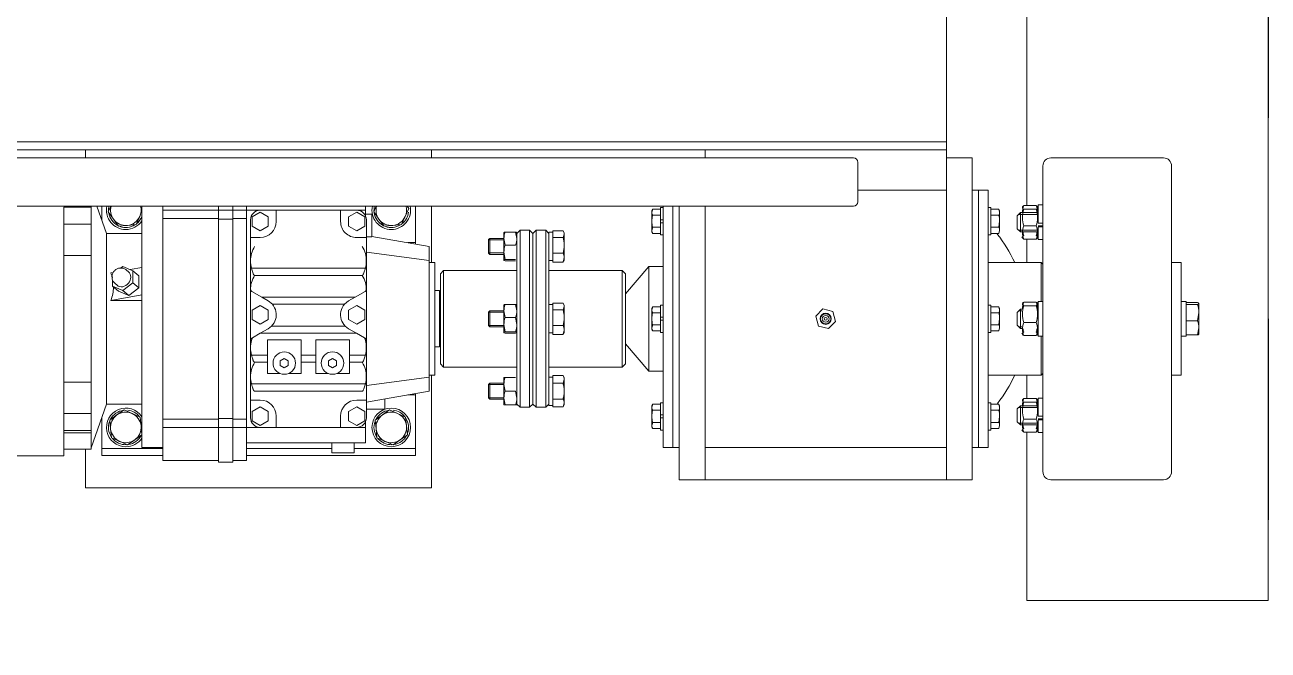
# Model space of a CAD drawing. Header units: millimetres. Extents: x -5 to 1510635, y -6 to 71285.
# Drawn here: x 1297497 to 1299042, y 33910 to 34687 of the extents above; entities that cross this region are included whole.
import ezdxf

# ---------------------------------------------------------------- set-up
doc = ezdxf.new("R2010")
doc.units = ezdxf.units.MM
doc.header["$LTSCALE"] = 1000
doc.linetypes.add('CENTER', pattern=[2, 1.25, -0.25, 0.25, -0.25])
doc.linetypes.add('PHANTOM', pattern=[2.5, 1.25, -0.25, 0.25, -0.25, 0.25, -0.25])
for name, color, linetype in [('2', 42, 'Continuous'), ('MP-1', 1, 'CENTER'), ('MP-8', 8, 'Continuous')]:
    doc.layers.add(name, color=color, linetype=linetype)

# ---------------------------------------------------------------- blocks, each defined once
blk = doc.blocks.new('17886555')
at = {"layer": 'MP-8', "linetype": 'Continuous', "lineweight": 15}
for p, q in [((1072.88, 5500), (1937.88, 5500)), ((1937.88, 5500), (1937.88, 5494)), ((1937.88, 5494), (1937.88, 5356)), ((1752.84, 5456.15), (1752.84, 5449)), ((1753.38, 5457), (1753.32, 5456.97)), ((1753.43, 5457), (1759.05, 5457)), ((1754.03, 5456.15), (1754.03, 5449)), ((1768.49, 5457), (1759.05, 5457)), ((1764.07, 5456.15), (1759.05, 5457)), ((1764.07, 5456.15), (1764.07, 5449)), ((1772.38, 5457), (1768.49, 5457)), ((1772.92, 5456.15), (1768.49, 5457)), ((1772.43, 5456.97), (1772.38, 5457)), ((1772.92, 5456.15), (1772.92, 5449)), ((1773.63, 5449), (1752.13, 5449)), ((1752.13, 5449), (1752.13, 5446)), ((1754.03, 5449), (1752.84, 5449)), ((1764.07, 5449), (1754.03, 5449)), ((1772.92, 5449), (1764.07, 5449)), ((1773.63, 5446), (1773.63, 5449)), ((1727.88, 5446), (1797.88, 5446)), ((1727.88, 5446), (1727.88, 5440)), ((1797.88, 5440), (1797.88, 5446)), ((1662.88, 5435), (1662.88, 5365)), ((1857.88, 5440), (1667.88, 5440)), ((1862.88, 5365), (1862.88, 5435)), ((1667.88, 5360), (1857.88, 5360)), ((1692.13, 5360), (1692.13, 5357)), ((1692.13, 5357), (1703.47, 5357)), ((1692.44, 5348.14), (1692.44, 5355.86)), ((1693.88, 5357), (1693.16, 5356.59)), ((1694.74, 5348.14), (1694.74, 5355.86)), ((1696.88, 5357), (1696.88, 5346)), ((1703.47, 5357), (1703.47, 5360)), ((1705, 5357), (1705, 5360)), ((1705.19, 5348.14), (1705.19, 5355.86)), ((1705.76, 5357), (1705.76, 5360)), ((1705.76, 5357), (1713.63, 5357)), ((1708.88, 5346), (1708.88, 5357)), ((1713.32, 5348.14), (1713.32, 5355.86)), ((1713.63, 5357), (1713.63, 5360)), ((1728.88, 5360), (1727.88, 5359)), ((1727.88, 5359), (1752.13, 5359)), ((1727.88, 5359), (1727.88, 5326)), ((1752.13, 5360), (1752.13, 5357)), ((1773.63, 5357), (1752.13, 5357)), ((1752.44, 5348.14), (1752.44, 5355.86)), ((1753.88, 5357), (1753.16, 5356.59)), ((1754.74, 5348.14), (1754.74, 5355.86)), ((1765.19, 5348.14), (1765.19, 5355.86)), ((1773.32, 5348.14), (1773.32, 5355.86)), ((1773.63, 5357), (1773.63, 5360)), ((1773.63, 5359), (1797.88, 5359)), ((1797.88, 5359), (1796.88, 5360)), ((1797.88, 5326), (1797.88, 5359)), ((1812.13, 5360), (1812.13, 5357)), ((1812.13, 5357), (1823.47, 5357)), ((1812.44, 5348.14), (1812.44, 5355.86)), ((1813.88, 5357), (1813.16, 5356.59)), ((1814.74, 5348.14), (1814.74, 5355.86)), ((1816.88, 5357), (1816.88, 5346)), ((1823.47, 5357), (1823.47, 5360)), ((1825, 5357), (1825, 5360)), ((1825.19, 5348.14), (1825.19, 5355.86)), ((1825.76, 5357), (1825.76, 5360)), ((1825.76, 5357), (1833.63, 5357)), ((1828.88, 5346), (1828.88, 5357)), ((1833.32, 5348.14), (1833.32, 5355.86)), ((1833.63, 5357), (1833.63, 5360)), ((1937.88, 5356), (1937.88, 5350)), ((1692.44, 5350), (-407.12, 5350)), ((1727.88, 5350), (1713.32, 5350)), ((1812.44, 5350), (1797.88, 5350)), ((1937.88, 5350), (1833.32, 5350)), ((1708.88, 5346), (1696.88, 5346)), ((1696.88, 5346), (1698.88, 5344)), ((1698.88, 5344), (1706.88, 5344)), ((1706.88, 5344), (1708.88, 5346)), ((1711.88, 5347), (1712.6, 5347.41)), ((1756.88, 5347), (1756.88, 5346)), ((1768.88, 5346), (1756.88, 5346)), ((1756.88, 5346), (1758.88, 5344)), ((1758.88, 5344), (1766.88, 5344)), ((1766.88, 5344), (1768.88, 5346)), ((1768.88, 5346), (1768.88, 5347)), ((1771.88, 5347), (1772.6, 5347.41)), ((1828.88, 5346), (1816.88, 5346)), ((1816.88, 5346), (1818.88, 5344)), ((1818.88, 5344), (1826.88, 5344)), ((1826.88, 5344), (1828.88, 5346)), ((1831.88, 5347), (1832.6, 5347.41)), ((1694.75, 5332.52), (1696.63, 5333.1)), ((1695.76, 5333.1), (1694.75, 5332.52)), ((1694.75, 5332.52), (1694.75, 5327.6)), ((1696.63, 5333.1), (1702.26, 5333.1)), ((1698.5, 5332.52), (1698.5, 5327.6)), ((1702.26, 5333.1), (1707.89, 5333.1)), ((1706.01, 5332.52), (1702.26, 5333.1)), ((1706.01, 5332.52), (1706.01, 5327.6)), ((1709.76, 5332.52), (1707.89, 5333.1)), ((1709.76, 5332.52), (1709.76, 5327.6)), ((1755.37, 5332.52), (1757.25, 5333.1)), ((1756.38, 5333.1), (1755.37, 5332.52)), ((1755.37, 5332.52), (1755.37, 5327.6)), ((1757.25, 5333.1), (1762.88, 5333.1)), ((1759.12, 5332.52), (1759.12, 5327.6)), ((1762.88, 5333.1), (1768.51, 5333.1)), ((1766.63, 5332.52), (1762.88, 5333.1)), ((1766.63, 5332.52), (1766.63, 5327.6)), ((1770.38, 5332.52), (1768.51, 5333.1)), ((1770.38, 5332.52), (1770.38, 5327.6)), ((1815.99, 5332.52), (1817.87, 5333.1)), ((1817, 5333.1), (1815.99, 5332.52)), ((1815.99, 5332.52), (1815.99, 5327.6)), ((1817.87, 5333.1), (1823.5, 5333.1)), ((1819.75, 5332.52), (1819.75, 5327.6)), ((1823.5, 5333.1), (1829.13, 5333.1)), ((1827.25, 5332.52), (1823.5, 5333.1)), ((1827.25, 5332.52), (1827.25, 5327.6)), ((1831, 5332.52), (1829.13, 5333.1)), ((1831, 5332.52), (1831, 5327.6)), ((1842.88, 5326), (1682.88, 5326)), ((1682.88, 5326), (1682.88, 5320)), ((1710.76, 5327.6), (1693.76, 5327.6)), ((1693.76, 5327.6), (1693.76, 5326)), ((1710.76, 5326), (1710.76, 5327.6)), ((1771.38, 5327.6), (1754.38, 5327.6)), ((1754.38, 5327.6), (1754.38, 5326)), ((1771.38, 5326), (1771.38, 5327.6)), ((1832, 5327.6), (1815, 5327.6)), ((1815, 5327.6), (1815, 5326)), ((1832, 5326), (1832, 5327.6)), ((1842.88, 5320), (1842.88, 5326)), ((1682.88, 5320), (1842.88, 5320)), ((1682.88, 5320), (1682.88, 5316)), ((1842.88, 5320), (1682.88, 5320)), ((1842.88, 5316), (1842.88, 5320)), ((1662.88, 5316), (1862.88, 5316)), ((1662.88, 5316), (1662.88, 5300)), ((1862.88, 5316), (1862.88, 5300)), ((1172.88, 5300), (1652.88, 5300)), ((1653.88, 5300), (1652.88, 5300)), ((1652.88, 5300), (1652.88, 2750)), ((1653.88, 5300), (1657.88, 5300)), ((1657.88, 5300), (1662.88, 5300)), ((1657.88, 5300), (1657.88, 2750)), ((1662.88, 5300), (1862.88, 5300)), ((1682.88, 5300), (1682.88, 5245)), ((1842.88, 5150), (1842.88, 5300)), ((1862.88, 5300), (1862.88, 5150)), ((1662.88, 5242.25), (1662.88, 2757.75)), ((1662.88, 5242.25), (1662.88, 5217.75)), ((1665.63, 5245), (1690.13, 5245)), ((1690.13, 5245), (1665.63, 5245)), ((1692.88, 5242.25), (1692.88, 2757.75)), ((1692.88, 5242.25), (1692.88, 5217.75)), ((1758.35, 5229.45), (1756.76, 5223.31)), ((1764.47, 5231.15), (1758.35, 5229.45)), ((1769, 5226.69), (1764.47, 5231.15)), ((1767.4, 5220.55), (1769, 5226.69)), ((1756.76, 5223.31), (1761.28, 5218.85)), ((1761.28, 5218.85), (1767.4, 5220.55)), ((1657.88, 5150), (1662.88, 5150)), ((1692.88, 5150), (1862.88, 5150)), ((1862.88, 5150), (1862.88, 5134)), ((1692.88, 5134), (1862.88, 5134)), ((1842.88, 5130), (1842.88, 5134)), ((1692.88, 5130), (1842.88, 5130)), ((1692.88, 5130), (1842.88, 5130)), ((1692.88, 5124), (1842.88, 5124)), ((1693.76, 5124), (1693.76, 5122.4)), ((1701.31, 5122.4), (1701.31, 5124)), ((1703.2, 5124), (1703.2, 5122.4)), ((1710.76, 5122.4), (1710.76, 5124)), ((1730.38, 5124), (1730.38, 5115)), ((1754.38, 5124), (1754.38, 5122.4)), ((1761.93, 5122.4), (1761.93, 5124)), ((1763.82, 5124), (1763.82, 5122.4)), ((1771.38, 5122.4), (1771.38, 5124)), ((1795.38, 5115), (1795.38, 5124)), ((1815, 5124), (1815, 5122.4)), ((1822.55, 5122.4), (1822.55, 5124)), ((1824.44, 5124), (1824.44, 5122.4)), ((1832, 5122.4), (1832, 5124)), ((1842.88, 5124), (1842.88, 5130)), ((1701.31, 5122.4), (1693.76, 5122.4)), ((1694.75, 5117.48), (1694.75, 5122.4)), ((1694.75, 5117.48), (1696.63, 5116.9)), ((1694.75, 5117.48), (1695.76, 5116.9)), ((1696.63, 5116.9), (1695.76, 5116.9)), ((1702.26, 5116.9), (1696.63, 5116.9)), ((1698.5, 5117.48), (1698.5, 5122.4)), ((1701.31, 5122.4), (1703.2, 5122.4)), ((1707.89, 5116.9), (1702.26, 5116.9)), ((1710.76, 5122.4), (1703.2, 5122.4)), ((1706.01, 5117.48), (1706.01, 5122.4)), ((1706.01, 5117.48), (1707.89, 5116.9)), ((1708.76, 5116.9), (1707.89, 5116.9)), ((1708.76, 5116.9), (1709.76, 5117.48)), ((1709.76, 5117.48), (1709.76, 5122.4)), ((1761.93, 5122.4), (1754.38, 5122.4)), ((1755.37, 5117.48), (1755.37, 5122.4)), ((1755.37, 5117.48), (1757.25, 5116.9)), ((1755.37, 5117.48), (1756.38, 5116.9)), ((1757.25, 5116.9), (1756.38, 5116.9)), ((1762.88, 5116.9), (1757.25, 5116.9)), ((1759.12, 5117.48), (1759.12, 5122.4)), ((1761.93, 5122.4), (1763.82, 5122.4)), ((1768.51, 5116.9), (1762.88, 5116.9)), ((1771.38, 5122.4), (1763.82, 5122.4)), ((1766.63, 5117.48), (1766.63, 5122.4)), ((1766.63, 5117.48), (1768.51, 5116.9)), ((1769.38, 5116.9), (1768.51, 5116.9)), ((1769.38, 5116.9), (1770.38, 5117.48)), ((1770.38, 5117.48), (1770.38, 5122.4)), ((1822.55, 5122.4), (1815, 5122.4)), ((1815.99, 5117.48), (1815.99, 5122.4)), ((1815.99, 5117.48), (1817.87, 5116.9)), ((1815.99, 5117.48), (1817, 5116.9)), ((1817.87, 5116.9), (1817, 5116.9)), ((1823.5, 5116.9), (1817.87, 5116.9)), ((1819.75, 5117.48), (1819.75, 5122.4)), ((1822.55, 5122.4), (1824.44, 5122.4)), ((1829.13, 5116.9), (1823.5, 5116.9)), ((1832, 5122.4), (1824.44, 5122.4)), ((1827.25, 5117.48), (1827.25, 5122.4)), ((1827.25, 5117.48), (1829.13, 5116.9)), ((1830, 5116.9), (1829.13, 5116.9)), ((1830, 5116.9), (1831, 5117.48)), ((1831, 5117.48), (1831, 5122.4)), ((1730.38, 5115), (1795.38, 5115)), ((1730.38, 5115), (1747.29, 5100.5)), ((1778.46, 5100.5), (1795.38, 5115)), ((1734.88, 5100.5), (1732.88, 5098.5)), ((1790.88, 5100.5), (1734.88, 5100.5)), ((1792.88, 5098.5), (1790.88, 5100.5)), ((1732.88, 5098.5), (1792.88, 5098.5)), ((1732.88, 5098.5), (1732.88, 5053)), ((1792.88, 5053), (1792.88, 5098.5)), ((1709.38, 5062.5), (1708.03, 5061.72)), ((1708.1, 5061.74), (1708.1, 5055.5)), ((1709.38, 5062.5), (1710.17, 5062.5)), ((1717.14, 5062.5), (1710.17, 5062.5)), ((1712.25, 5061.74), (1710.17, 5062.5)), ((1712.25, 5061.74), (1712.25, 5055.5)), ((1717.14, 5062.5), (1724.84, 5062.5)), ((1722.02, 5061.74), (1722.02, 5055.5)), ((1726.38, 5062.5), (1724.84, 5062.5)), ((1727.66, 5061.74), (1724.84, 5062.5)), ((1727.73, 5061.72), (1726.38, 5062.5)), ((1727.66, 5061.74), (1727.66, 5055.5)), ((1754.38, 5062.5), (1753.03, 5061.72)), ((1753.1, 5061.74), (1753.1, 5055.5)), ((1754.38, 5062.5), (1755.17, 5062.5)), ((1762.14, 5062.5), (1755.17, 5062.5)), ((1757.25, 5061.74), (1755.17, 5062.5)), ((1757.25, 5061.74), (1757.25, 5055.5)), ((1762.14, 5062.5), (1769.84, 5062.5)), ((1767.02, 5061.74), (1767.02, 5055.5)), ((1771.38, 5062.5), (1769.84, 5062.5)), ((1772.66, 5061.74), (1769.84, 5062.5)), ((1772.73, 5061.72), (1771.38, 5062.5)), ((1772.66, 5061.74), (1772.66, 5055.5)), ((1799.38, 5062.5), (1798.06, 5061.74)), ((1798.06, 5061.74), (1798.06, 5055.5)), ((1800.52, 5062.5), (1799.38, 5062.5)), ((1807.88, 5062.5), (1800.52, 5062.5)), ((1802.97, 5061.74), (1800.52, 5062.5)), ((1802.97, 5061.74), (1802.97, 5055.5)), ((1807.88, 5062.5), (1815.24, 5062.5)), ((1812.79, 5061.74), (1812.79, 5055.5)), ((1816.38, 5062.5), (1815.24, 5062.5)), ((1817.69, 5061.74), (1815.24, 5062.5)), ((1817.69, 5061.74), (1816.38, 5062.5)), ((1817.69, 5061.74), (1817.69, 5055.5)), ((1712.25, 5055.5), (1708.1, 5055.5)), ((1709.08, 5055.5), (1709.08, 5053)), ((1711.14, 5055.5), (1709.21, 5055.5)), ((1722.02, 5055.5), (1712.25, 5055.5)), ((1722.02, 5055.5), (1714.87, 5055.5)), ((1727.66, 5055.5), (1722.02, 5055.5)), ((1726.15, 5055.5), (1723.48, 5055.5)), ((1726.68, 5053), (1726.68, 5055.5)), ((1757.25, 5055.5), (1753.1, 5055.5)), ((1754.08, 5055.5), (1754.08, 5053)), ((1756.14, 5055.5), (1754.21, 5055.5)), ((1767.02, 5055.5), (1757.25, 5055.5)), ((1767.02, 5055.5), (1759.87, 5055.5)), ((1772.66, 5055.5), (1767.02, 5055.5)), ((1771.15, 5055.5), (1768.48, 5055.5)), ((1771.68, 5053), (1771.68, 5055.5)), ((1802.97, 5055.5), (1798.06, 5055.5)), ((1799.08, 5055.5), (1799.08, 5053)), ((1801.66, 5055.5), (1799.38, 5055.5)), ((1812.79, 5055.5), (1802.97, 5055.5)), ((1812.79, 5055.5), (1802.97, 5055.5)), ((1817.69, 5055.5), (1812.79, 5055.5)), ((1816.38, 5055.5), (1814.1, 5055.5)), ((1816.68, 5053), (1816.68, 5055.5)), ((1709.88, 5053), (1707.88, 5051)), ((1707.88, 5051), (1817.88, 5051)), ((1707.88, 5051), (1707.88, 5045)), ((1710.03, 5053), (1709.08, 5053)), ((1815.88, 5053), (1709.88, 5053)), ((1766.85, 5053), (1758.9, 5053)), ((1816.68, 5053), (1815.73, 5053)), ((1817.88, 5051), (1815.88, 5053)), ((1817.88, 5045), (1817.88, 5051)), ((1817.88, 5045), (1707.88, 5045)), ((1707.88, 5045), (1709.88, 5043)), ((1709.88, 5043), (1707.88, 5041)), ((1707.88, 5041), (1817.88, 5041)), ((1707.88, 5041), (1707.88, 5035)), ((1709.88, 5043), (1815.88, 5043)), ((1815.88, 5043), (1709.88, 5043)), ((1815.88, 5043), (1817.88, 5045)), ((1817.88, 5041), (1815.88, 5043)), ((1817.88, 5035), (1817.88, 5041)), ((1817.88, 5035), (1707.88, 5035)), ((1707.88, 5035), (1709.88, 5033)), ((1708.98, 5032.24), (1713, 5033)), ((1708.98, 5025.76), (1708.98, 5032.24)), ((1709.38, 5033), (1709.35, 5032.98)), ((1709.38, 5033), (1709.97, 5033)), ((1709.97, 5033), (1815.79, 5033)), ((1717.02, 5025.76), (1717.02, 5032.24)), ((1725.92, 5025.76), (1725.92, 5032.24)), ((1726.41, 5032.98), (1726.38, 5033)), ((1726.77, 5025.76), (1726.77, 5032.24)), ((1732.88, 5033), (1732.88, 4987.5)), ((1753.98, 5032.24), (1758, 5033)), ((1753.98, 5025.76), (1753.98, 5032.24)), ((1754.38, 5033), (1754.35, 5032.98)), ((1766.47, 5033), (1758, 5033)), ((1762.02, 5032.24), (1766.47, 5033)), ((1762.02, 5025.76), (1762.02, 5032.24)), ((1770.92, 5025.76), (1770.92, 5032.24)), ((1771.41, 5032.98), (1771.38, 5033)), ((1771.77, 5025.76), (1771.77, 5032.24)), ((1792.88, 4987.5), (1792.88, 5033)), ((1799.38, 5025.76), (1799.38, 5032.24)), ((1807.88, 5032.24), (1812.13, 5033)), ((1807.88, 5025.76), (1807.88, 5032.24)), ((1816.38, 5033), (1815.79, 5033)), ((1815.88, 5033), (1817.88, 5035)), ((1816.38, 5032.24), (1816.38, 5033)), ((1816.38, 5025.76), (1816.38, 5032.24)), ((1709.35, 5025.02), (1709.38, 5025)), ((1709.38, 5025), (1713, 5025)), ((1712.88, 5025), (1712.88, 5016.3)), ((1717.02, 5025.76), (1713, 5025)), ((1713, 5025), (1721.47, 5025)), ((1725.92, 5025.76), (1721.47, 5025)), ((1721.47, 5025), (1726.35, 5025)), ((1722.88, 5016.3), (1722.88, 5025)), ((1726.38, 5025), (1726.41, 5025.02)), ((1754.35, 5025.02), (1754.38, 5025)), ((1754.38, 5025), (1758, 5025)), ((1757.88, 5025), (1757.88, 5016.3)), ((1762.02, 5025.76), (1758, 5025)), ((1758, 5025), (1766.47, 5025)), ((1770.92, 5025.76), (1766.47, 5025)), ((1766.47, 5025), (1771.35, 5025)), ((1767.88, 5016.3), (1767.88, 5025)), ((1771.38, 5025), (1771.41, 5025.02)), ((1799.38, 5025.76), (1799.38, 5025)), ((1799.38, 5025), (1803.63, 5025)), ((1802.88, 5025), (1802.88, 5016.3)), ((1807.88, 5025.76), (1803.63, 5025)), ((1803.63, 5025), (1812.13, 5025)), ((1816.38, 5025.76), (1812.13, 5025)), ((1812.13, 5025), (1816.38, 5025)), ((1812.88, 5016.3), (1812.88, 5025)), ((1816.38, 5025), (1816.38, 5025.76)), ((1722.88, 5016.3), (1712.88, 5016.3)), ((1712.88, 5016.3), (1713.68, 5015.5)), ((1713.68, 5015.5), (1722.08, 5015.5)), ((1722.08, 5015.5), (1722.88, 5016.3)), ((1767.88, 5016.3), (1757.88, 5016.3)), ((1757.88, 5016.3), (1758.68, 5015.5)), ((1758.68, 5015.5), (1767.08, 5015.5)), ((1767.08, 5015.5), (1767.88, 5016.3)), ((1812.88, 5016.3), (1802.88, 5016.3)), ((1802.88, 5016.3), (1803.68, 5015.5)), ((1803.68, 5015.5), (1812.08, 5015.5)), ((1812.08, 5015.5), (1812.88, 5016.3)), ((1792.88, 4987.5), (1732.88, 4987.5)), ((1732.88, 4987.5), (1734.88, 4985.5)), ((1734.88, 4985.5), (1790.88, 4985.5)), ((1780.38, 4985), (1745.38, 4985)), ((1745.38, 4985), (1745.38, 4982)), ((1747.88, 4985.5), (1747.88, 4985)), ((1777.88, 4985), (1777.88, 4985.5)), ((1780.38, 4982), (1780.38, 4985)), ((1790.88, 4985.5), (1792.88, 4987.5)), ((1657.88, 4980), (1662.88, 4980)), ((1692.88, 4980), (1727.88, 4980)), ((1717.88, 4978.5), (1711.62, 4943)), ((1726.58, 4978.5), (1717.88, 4978.5)), ((1721.49, 4939.5), (1726.58, 4978.5)), ((1726.58, 4978.5), (1799.17, 4978.5)), ((1797.88, 4982), (1727.88, 4982)), ((1727.88, 4982), (1727.88, 4978.5)), ((1797.88, 4978.5), (1797.88, 4982)), ((1797.88, 4980), (1867.88, 4980)), ((1799.17, 4978.5), (1807.88, 4978.5)), ((1804.26, 4939.5), (1799.17, 4978.5)), ((1814.75, 4939.5), (1807.88, 4978.5)), ((1867.88, 4980), (1867.88, 4765)), ((1692.88, 4970), (1715.55, 4970)), ((1715.55, 4970), (1716.38, 4970)), ((1715.55, 4965.29), (1715.55, 4970)), ((1809.38, 4970), (1810.21, 4970)), ((1810.21, 4970), (1843.55, 4970)), ((1810.21, 4965.29), (1810.21, 4970)), ((1843.55, 4970), (1843.55, 4932)), ((1843.55, 4970), (1847.88, 4970)), ((1847.88, 4970), (1847.88, 4865)), ((1692.9, 4964.92), (1694.29, 4965.92)), ((1694.29, 4965.92), (1699.29, 4963.66)), ((1699.29, 4963.66), (1704.29, 4961.4)), ((1704.29, 4961.4), (1704.83, 4955.94)), ((1821.72, 4958.91), (1823.98, 4963.91)), ((1823.98, 4963.91), (1829.44, 4964.45)), ((1829.44, 4964.45), (1834.89, 4965)), ((1834.89, 4965), (1838.09, 4960.54)), ((1704.83, 4955.94), (1705.37, 4950.48)), ((1819.46, 4953.91), (1821.72, 4958.91)), ((1822.66, 4949.46), (1819.46, 4953.91)), ((1838.09, 4960.54), (1841.29, 4956.09)), ((1841.29, 4956.09), (1839.03, 4951.09)), ((1696.46, 4944.08), (1692.89, 4945.7)), ((1700.92, 4947.28), (1696.46, 4944.08)), ((1705.37, 4950.48), (1700.92, 4947.28)), ((1819.07, 4951), (1812.73, 4951)), ((1819.07, 4939.5), (1819.07, 4951)), ((1825.86, 4945), (1822.66, 4949.46)), ((1836.78, 4946.09), (1831.32, 4945.55)), ((1839.03, 4951.09), (1836.78, 4946.09)), ((1695.38, 4939), (1692.88, 4939)), ((1698.98, 4939), (1695.38, 4939)), ((1695.38, 4939), (1695.38, 4933.5)), ((1699.49, 4938.5), (1696.6, 4933.5)), ((1711.88, 4943), (1697.88, 4943)), ((1697.88, 4943), (1697.88, 4939)), ((1705.26, 4938.5), (1699.49, 4938.5)), ((1712.38, 4939.5), (1701.38, 4939.5)), ((1708.15, 4933.5), (1705.26, 4938.5)), ((1711.88, 4939.5), (1711.88, 4943)), ((1744.44, 4939.5), (1712.38, 4939.5)), ((1712.38, 4937), (1712.38, 4939.5)), ((1731.38, 4938.97), (1731.38, 4868.03)), ((1776.31, 4939.5), (1744.9, 4939.5)), ((1745.83, 4938.7), (1749.38, 4932.55)), ((1757.49, 4938.5), (1754.6, 4933.5)), ((1763.26, 4938.5), (1757.49, 4938.5)), ((1766.15, 4933.5), (1763.26, 4938.5)), ((1774.7, 4938.31), (1771.88, 4933.42)), ((1774.7, 4938.31), (1776.38, 4938.97)), ((1774.7, 4938.31), (1774.93, 4938.7)), ((1813.38, 4939.5), (1776.31, 4939.5)), ((1785.38, 4938.97), (1785.38, 4929)), ((1803.38, 4938.97), (1803.38, 4868.03)), ((1824.38, 4939.5), (1813.38, 4939.5)), ((1813.38, 4939.5), (1813.38, 4937)), ((1820.49, 4938.5), (1817.6, 4933.5)), ((1826.26, 4938.5), (1820.49, 4938.5)), ((1831.32, 4945.55), (1825.86, 4945)), ((1829.15, 4933.5), (1826.26, 4938.5)), ((1830.38, 4939), (1826.78, 4939)), ((1839.88, 4939), (1830.38, 4939)), ((1830.38, 4933.5), (1830.38, 4939)), ((1839.88, 4865), (1839.88, 4939)), ((1695.38, 4933.5), (1695.38, 4923.5)), ((1696.6, 4933.5), (1699.49, 4928.5)), ((1705.26, 4928.5), (1708.15, 4933.5)), ((1712.38, 4933.5), (1712.38, 4937)), ((1735.88, 4937), (1735.88, 4870)), ((1749.38, 4932.55), (1749.38, 4874.45)), ((1751.72, 4928.5), (1749.38, 4932.55)), ((1754.6, 4933.5), (1757.49, 4928.5)), ((1763.26, 4928.5), (1766.15, 4933.5)), ((1771.88, 4933.42), (1769.04, 4928.5)), ((1771.88, 4933.42), (1771.88, 4873.58)), ((1789.88, 4937), (1789.88, 4929)), ((1807.88, 4870), (1807.88, 4937)), ((1813.38, 4937), (1813.38, 4933.5)), ((1817.6, 4933.5), (1820.49, 4928.5)), ((1826.26, 4928.5), (1829.15, 4933.5)), ((1830.38, 4923.5), (1830.38, 4933.5)), ((1846.08, 4932), (1839.88, 4932)), ((1846.08, 4918), (1846.08, 4932)), ((1695.38, 4923.5), (1695.38, 4883.5)), ((1695.38, 4923.5), (1697.88, 4923.5)), ((1697.88, 4923.5), (1702.38, 4923.5)), ((1699.49, 4928.5), (1705.26, 4928.5)), ((1753.88, 4925.9), (1751.72, 4928.5)), ((1753.88, 4925.9), (1753.88, 4881.1)), ((1757.49, 4928.5), (1763.26, 4928.5)), ((1769.04, 4928.5), (1767.38, 4926.36)), ((1767.38, 4926.36), (1767.38, 4880.64)), ((1789.88, 4929), (1775.87, 4929)), ((1775.87, 4929), (1775.87, 4908)), ((1796.87, 4929), (1789.88, 4929)), ((1796.87, 4921.1), (1796.87, 4929)), ((1820.49, 4928.5), (1826.26, 4928.5)), ((1823.38, 4923.5), (1827.88, 4923.5)), ((1827.88, 4923.5), (1830.38, 4923.5)), ((1830.38, 4883.5), (1830.38, 4923.5)), ((1788.92, 4921), (1787.48, 4918.5)), ((1787.48, 4918.5), (1788.92, 4916)), ((1791.81, 4921), (1788.92, 4921)), ((1788.92, 4916), (1791.81, 4916)), ((1793.25, 4918.5), (1791.81, 4921)), ((1791.81, 4916), (1793.25, 4918.5)), ((1796.87, 4908), (1796.87, 4915.9)), ((1839.88, 4918), (1846.08, 4918)), ((1843.55, 4918), (1843.55, 4865)), ((1789.88, 4908), (1775.87, 4908)), ((1785.38, 4908), (1785.38, 4899)), ((1789.88, 4899), (1789.88, 4908)), ((1796.87, 4908), (1789.88, 4908)), ((1775.88, 4899), (1775.88, 4878)), ((1775.88, 4899), (1789.88, 4899)), ((1789.88, 4899), (1796.88, 4899)), ((1796.88, 4891.1), (1796.88, 4899)), ((1788.93, 4891), (1787.49, 4888.5)), ((1787.49, 4888.5), (1788.93, 4886)), ((1791.82, 4891), (1788.93, 4891)), ((1788.93, 4886), (1791.82, 4886)), ((1793.26, 4888.5), (1791.82, 4891)), ((1791.82, 4886), (1793.26, 4888.5)), ((1796.88, 4878), (1796.88, 4885.9)), ((1695.38, 4883.5), (1695.38, 4873.5)), ((1697.88, 4883.5), (1695.38, 4883.5)), ((1699.49, 4878.5), (1696.6, 4873.5)), ((1702.38, 4883.5), (1697.88, 4883.5)), ((1705.26, 4878.5), (1699.49, 4878.5)), ((1708.15, 4873.5), (1705.26, 4878.5)), ((1749.38, 4874.45), (1751.72, 4878.5)), ((1751.72, 4878.5), (1753.88, 4881.1)), ((1757.49, 4878.5), (1754.6, 4873.5)), ((1763.26, 4878.5), (1757.49, 4878.5)), ((1766.15, 4873.5), (1763.26, 4878.5)), ((1767.38, 4880.64), (1769.04, 4878.5)), ((1769.04, 4878.5), (1771.88, 4873.58)), ((1775.88, 4878), (1789.88, 4878)), ((1785.38, 4868.03), (1785.38, 4878)), ((1789.88, 4870), (1789.88, 4878)), ((1789.88, 4878), (1796.88, 4878)), ((1820.49, 4878.5), (1817.6, 4873.5)), ((1826.26, 4878.5), (1820.49, 4878.5)), ((1827.88, 4883.5), (1823.38, 4883.5)), ((1829.15, 4873.5), (1826.26, 4878.5)), ((1830.38, 4883.5), (1827.88, 4883.5)), ((1830.38, 4873.5), (1830.38, 4883.5)), ((1695.38, 4873.5), (1695.38, 4865)), ((1696.6, 4873.5), (1699.49, 4868.5)), ((1699.49, 4868.5), (1705.26, 4868.5)), ((1705.26, 4868.5), (1708.15, 4873.5)), ((1712.38, 4870), (1712.38, 4873.5)), ((1712.38, 4867.5), (1712.38, 4870)), ((1749.38, 4874.45), (1745.83, 4868.3)), ((1754.6, 4873.5), (1757.49, 4868.5)), ((1757.49, 4868.5), (1763.26, 4868.5)), ((1763.26, 4868.5), (1766.15, 4873.5)), ((1771.88, 4873.58), (1774.7, 4868.69)), ((1774.7, 4868.69), (1774.93, 4868.3)), ((1776.38, 4868.03), (1774.7, 4868.69)), ((1813.38, 4873.5), (1813.38, 4870)), ((1813.38, 4867.5), (1813.38, 4870)), ((1817.6, 4873.5), (1820.49, 4868.5)), ((1820.49, 4868.5), (1826.26, 4868.5)), ((1826.26, 4868.5), (1829.15, 4873.5)), ((1830.38, 4865), (1830.38, 4873.5)), ((1695.38, 4865), (1692.88, 4865)), ((1700.59, 4865), (1695.38, 4865)), ((1695.38, 4865), (1695.38, 4856.5)), ((1825.16, 4865), (1700.59, 4865)), ((1700.59, 4865), (1700.59, 4856.5)), ((1701.38, 4867.5), (1712.38, 4867.5)), ((1712.38, 4867.5), (1744.44, 4867.5)), ((1744.9, 4867.5), (1776.31, 4867.5)), ((1776.31, 4867.5), (1813.38, 4867.5)), ((1824.38, 4867.5), (1813.38, 4867.5)), ((1830.38, 4865), (1825.16, 4865)), ((1825.16, 4856.5), (1825.16, 4865)), ((1850.88, 4865), (1830.38, 4865)), ((1830.38, 4856.5), (1830.38, 4865)), ((1850.88, 4865), (1850.88, 4856.5)), ((1692.88, 4856.5), (1695.38, 4856.5)), ((1700.85, 4856.5), (1695.38, 4856.5)), ((1695.38, 4856.5), (1695.38, 4847.5)), ((1824.91, 4856.5), (1700.85, 4856.5)), ((1700.85, 4856.5), (1700.85, 4847.5)), ((1830.38, 4856.5), (1824.91, 4856.5)), ((1824.91, 4856.5), (1824.91, 4847.5)), ((1851.88, 4856.5), (1830.38, 4856.5)), ((1830.38, 4847.5), (1830.38, 4856.5)), ((1851.88, 4847.5), (1851.88, 4856.5)), ((1692.88, 4847.5), (1695.38, 4847.5)), ((1695.38, 4847.5), (1695.38, 4813)), ((1700.85, 4847.5), (1695.38, 4847.5)), ((1700.59, 4813), (1700.59, 4847.5)), ((1824.91, 4847.5), (1700.85, 4847.5)), ((1830.38, 4847.5), (1824.91, 4847.5)), ((1825.16, 4813), (1825.16, 4847.5)), ((1851.88, 4847.5), (1830.38, 4847.5)), ((1830.38, 4813), (1830.38, 4847.5)), ((1850.88, 4813), (1850.88, 4847.5)), ((1692.88, 4813), (1695.38, 4813)), ((1695.38, 4813), (1700.59, 4813)), ((1700.59, 4813), (1825.16, 4813)), ((1825.16, 4813), (1830.38, 4813)), ((1830.38, 4813), (1850.88, 4813)), ((1842.88, 4800), (1842.88, 4813)), ((1843.55, 4813), (1843.55, 4775)), ((1847.88, 4775), (1847.88, 4813)), ((1692.88, 4800), (1842.88, 4800)), ((1709.88, 4800), (1709.88, 4778)), ((1730.99, 4800), (1732.26, 4792.7)), ((1748.08, 4800), (1751.45, 4780.61)), ((1751.45, 4800), (1751.45, 4780.61)), ((1815.88, 4778), (1815.88, 4800)), ((1821.72, 4793.91), (1823.98, 4798.91)), ((1823.98, 4798.91), (1829.44, 4799.45)), ((1829.44, 4799.45), (1834.89, 4800)), ((1834.89, 4800), (1838.09, 4795.54)), ((1699.29, 4798.66), (1704.29, 4796.4)), ((1704.29, 4796.4), (1704.83, 4790.94)), ((1732.98, 4794.46), (1730.36, 4788.08)), ((1733.62, 4791.62), (1732.57, 4790.38)), ((1736.12, 4798.18), (1732.98, 4794.46)), ((1740.45, 4794.46), (1732.98, 4794.46)), ((1743.58, 4798.18), (1736.12, 4798.18)), ((1743.58, 4798.18), (1740.45, 4794.46)), ((1745.29, 4788.08), (1740.45, 4794.46)), ((1748.43, 4791.81), (1743.58, 4798.18)), ((1748.43, 4791.81), (1745.29, 4788.08)), ((1745.8, 4785.43), (1748.43, 4791.81)), ((1819.46, 4788.91), (1821.72, 4793.91)), ((1838.09, 4795.54), (1841.29, 4791.09)), ((1841.29, 4791.09), (1839.03, 4786.09)), ((1705.37, 4785.48), (1700.92, 4782.28)), ((1704.83, 4790.94), (1705.37, 4785.48)), ((1730.36, 4788.08), (1731.36, 4786.76)), ((1740.99, 4783.3), (1742.03, 4784.54)), ((1742.67, 4781.71), (1745.29, 4788.08)), ((1745.8, 4785.43), (1742.67, 4781.71)), ((1822.66, 4784.46), (1819.46, 4788.91)), ((1825.86, 4780), (1822.66, 4784.46)), ((1839.03, 4786.09), (1836.78, 4781.09)), ((1709.88, 4778), (1692.88, 4772.07)), ((1696.46, 4779.08), (1692.89, 4780.7)), ((1700.92, 4782.28), (1696.46, 4779.08)), ((1709.88, 4778), (1815.88, 4778)), ((1734.08, 4782.23), (1734.36, 4780.61)), ((1738.6, 4781.71), (1742.67, 4781.71)), ((1843.13, 4768.5), (1815.88, 4778)), ((1831.32, 4780.55), (1825.86, 4780)), ((1836.78, 4781.09), (1831.32, 4780.55)), ((1692.88, 4775), (1701.27, 4775)), ((1693.45, 4768.5), (1692.88, 4768.5)), ((1704.05, 4768.5), (1693.45, 4768.5)), ((1693.45, 4751.5), (1693.45, 4768.5)), ((1723.51, 4768.5), (1704.05, 4768.5)), ((1704.05, 4768.5), (1704.05, 4751.5)), ((1802.24, 4768.5), (1723.51, 4768.5)), ((1723.51, 4768.5), (1723.51, 4751.5)), ((1821.7, 4768.5), (1802.24, 4768.5)), ((1802.24, 4768.5), (1802.24, 4751.5)), ((1832.31, 4768.5), (1821.7, 4768.5)), ((1821.7, 4768.5), (1821.7, 4751.5)), ((1824.48, 4775), (1843.55, 4775)), ((1833.67, 4768.5), (1832.31, 4768.5)), ((1832.31, 4768.5), (1832.31, 4751.5)), ((1843.88, 4768.5), (1833.67, 4768.5)), ((1833.67, 4768.5), (1833.67, 4751.5)), ((1843.55, 4775), (1847.88, 4775)), ((1843.88, 4751.5), (1843.88, 4768.5)), ((1662.88, 4765), (1657.88, 4765)), ((1867.88, 4765), (1843.88, 4765)), ((1698.08, 4751.5), (1693.45, 4751.5)), ((1713.58, 4751.5), (1698.08, 4751.5)), ((1812.18, 4751.5), (1713.58, 4751.5)), ((1827.67, 4751.5), (1812.18, 4751.5)), ((1841.98, 4751.5), (1827.67, 4751.5)), ((1847.63, 4751.5), (1841.98, 4751.5)), ((1847.98, 4751.5), (1847.63, 4751.5)), ((1847.98, 4681.78), (1847.98, 4751.5))]:
    blk.add_line(p, q, dxfattribs=at)
at = {"layer": 'MP-8', "linetype": 'Continuous', "lineweight": 5}
for p, q in [((1697.95, 5344.93), (1697.95, 5357)), ((1707.8, 5344.93), (1707.8, 5357)), ((1817.95, 5344.93), (1817.95, 5357)), ((1827.8, 5344.93), (1827.8, 5357)), ((1757.95, 5344.93), (1757.95, 5347)), ((1767.8, 5344.93), (1767.8, 5347)), ((1713.8, 5015.5), (1713.8, 5025)), ((1721.96, 5015.5), (1721.96, 5025)), ((1758.8, 5015.5), (1758.8, 5025)), ((1766.96, 5015.5), (1766.96, 5025)), ((1803.8, 5015.5), (1803.8, 5025)), ((1811.96, 5015.5), (1811.96, 5025))]:
    blk.add_line(p, q, dxfattribs=at)
at = {"layer": 'MP-8', "linetype": 'Continuous', "lineweight": 15}
for centre, radius in [((1762.88, 5225), 3.49), ((1762.88, 5225), 3.25), ((1762.88, 5225), 3.19), ((1762.88, 5225), 2.1), ((1762.88, 5225), 0.9), ((1830.38, 4955), 12), ((1790.37, 4918.5), 7), ((1790.38, 4888.5), 7)]:
    blk.add_circle(centre, radius, dxfattribs=at)
for centre, radius, start, end in [((1759.22, 5440.72), 16.28, 90.60086, 108.58771), ((1768.66, 5444.19), 12.81, 90.72836, 110.98563), ((1667.88, 5435), 5, 90, 180), ((1857.88, 5435), 5, 0, 90), ((1667.88, 5365), 5, 180, 270), ((1857.88, 5365), 5, 270, 0), ((1696.5, 5346.44), 10.26, 86.9205, 113.35283), ((1699.96, 5340.09), 16.62, 71.68682, 108.31318), ((1709.25, 5346.44), 10.26, 66.64717, 113.35283), ((1705.79, 5340.09), 16.62, 71.68682, 79.15081), ((1756.5, 5346.44), 10.26, 86.80306, 113.35283), ((1759.96, 5340.09), 16.62, 71.68682, 108.31318), ((1769.25, 5346.44), 10.26, 66.64717, 113.35283), ((1765.79, 5340.09), 16.62, 71.68682, 79.15081), ((1816.5, 5346.44), 10.26, 87.89263, 113.35283), ((1819.96, 5340.09), 16.62, 71.68682, 108.31318), ((1829.25, 5346.44), 10.26, 66.64717, 113.35283), ((1825.79, 5340.09), 16.62, 71.68682, 79.15081), ((1696.5, 5357.56), 10.26, 246.64717, 272.09323), ((1699.96, 5363.91), 16.62, 251.68682, 288.31318), ((1709.25, 5357.56), 10.26, 246.64717, 293.35283), ((1705.79, 5363.91), 16.62, 280.81888, 288.31318), ((1756.5, 5357.56), 10.26, 246.64717, 272.09323), ((1759.96, 5363.91), 16.62, 251.68682, 288.31318), ((1769.25, 5357.56), 10.26, 246.64717, 293.35283), ((1765.79, 5363.91), 16.62, 280.81888, 288.31318), ((1816.5, 5357.56), 10.26, 246.64717, 272.09323), ((1819.96, 5363.91), 16.62, 251.68682, 288.31318), ((1829.25, 5357.56), 10.26, 246.64717, 293.35283), ((1825.79, 5363.91), 16.62, 280.81888, 288.31318), ((1762.88, 5265), 85, 114.31574, 128.32628), ((1762.88, 5265), 85, 51.76191, 65.68426), ((1696.76, 5329.35), 3.75, 92.01646, 122.36779), ((1696.5, 5329.35), 3.75, 57.61476, 88.00099), ((1707.99, 5329.43), 3.67, 91.66424, 122.72001), ((1757.38, 5329.35), 3.75, 92.01646, 122.36779), ((1757.12, 5329.35), 3.75, 57.61476, 88.00099), ((1768.61, 5329.43), 3.67, 91.66424, 122.72001), ((1818, 5329.35), 3.75, 92.01646, 122.36779), ((1817.74, 5329.35), 3.75, 57.61476, 88.00099), ((1829.24, 5329.43), 3.67, 91.66424, 122.72001), ((1665.63, 5242.25), 2.75, 90, 180), ((1665.63, 5242.25), 2.75, 90, 180), ((1690.13, 5242.25), 2.75, 0, 90), ((1690.13, 5242.25), 2.75, 0, 90), ((1696.52, 5120.57), 3.67, 271.66424, 302.72001), ((1707.78, 5120.57), 3.67, 271.66424, 302.72001), ((1757.14, 5120.57), 3.67, 271.66424, 302.72001), ((1768.4, 5120.57), 3.67, 271.66424, 302.72001), ((1817.76, 5120.57), 3.67, 271.66424, 302.72001), ((1829.02, 5120.57), 3.67, 271.66424, 302.72001), ((1710.32, 5058.89), 3.61, 92.29715, 127.92148), ((1717.3, 5045.35), 17.15, 90.53298, 107.12126), ((1716.94, 5045.12), 17.38, 72.98868, 89.35709), ((1724.98, 5056.39), 6.11, 91.29275, 118.89147), ((1755.32, 5058.89), 3.61, 92.29715, 127.92148), ((1762.3, 5045.35), 17.15, 90.53298, 107.12126), ((1761.94, 5045.12), 17.38, 72.98868, 89.35709), ((1769.98, 5056.39), 6.11, 91.29275, 118.89147), ((1800.66, 5057.7), 4.8, 91.66424, 122.72001), ((1815.38, 5057.7), 4.8, 91.66424, 122.72001), ((1712.86, 5021.2), 11.8, 69.32041, 89.28889), ((1757.86, 5021.2), 11.8, 69.32041, 89.28889), ((1766.32, 5018.7), 14.3, 71.23721, 89.39041), ((1811.98, 5019.89), 13.11, 70.39659, 89.34725), ((1713.15, 5036.8), 11.8, 249.32041, 269.28889), ((1721.62, 5039.3), 14.3, 251.23721, 269.39041), ((1758.15, 5036.8), 11.8, 249.32041, 269.28889), ((1766.62, 5039.3), 14.3, 251.23721, 269.39041), ((1803.78, 5038.11), 13.11, 250.39659, 269.34725), ((1812.28, 5038.11), 13.11, 250.39659, 269.34725), ((1695.38, 4955), 12, 0, 102.0247), ((1695.38, 4955), 9.5, 65.68366, 105.25752), ((1695.38, 4955), 10.75, 37.80399, 83.79192), ((1695.38, 4955), 9.5, 5.68366, 65.68366), ((1830.38, 4955), 10.75, 127.80399, 173.79192), ((1830.38, 4955), 9.5, 95.68366, 155.68366), ((1830.38, 4955), 10.75, 70.07594, 121.76711), ((1830.38, 4955), 9.5, 35.68366, 95.68366), ((1830.38, 4955), 10.75, 9.02092, 62.50051), ((1695.38, 4955), 12, 257.9753, 0), ((1695.38, 4955), 9.5, 305.68366, 5.68366), ((1695.38, 4955), 10.75, 340.07594, 31.76711), ((1830.38, 4955), 10.75, 187.82131, 241.8134), ((1830.38, 4955), 9.5, 155.68366, 215.68366), ((1830.38, 4955), 10.75, 309.40802, 1.29998), ((1830.38, 4955), 9.5, 335.68366, 35.68366), ((1695.38, 4955), 9.5, 254.74248, 305.68366), ((1695.38, 4955), 10.75, 279.02092, 332.50051), ((1830.38, 4955), 9.5, 215.68366, 275.68366), ((1830.38, 4955), 10.75, 249.86433, 303.19323), ((1830.38, 4955), 9.5, 275.68366, 335.68366), ((1695.38, 4955), 10.75, 256.55227, 271.29998), ((1701.38, 4933.5), 6, 90, 180), ((1740.35, 4891.83), 50.45, 110.86639, 116.4484), ((1726.88, 4918.35), 21.11, 77.6925, 102.3075), ((1758.35, 4891.83), 50.45, 110.86639, 116.4484), ((1744.07, 4925.15), 14.31, 86.68308, 104.97142), ((1744.44, 4937.9), 1.6, 73.3609, 90), ((1744.44, 4937.9), 1.6, 30.01153, 73.36091), ((1776.31, 4937.9), 1.6, 90, 149.98221), ((1780.88, 4918.35), 21.11, 77.6925, 102.3075), ((1812.35, 4891.83), 50.45, 110.86639, 116.4484), ((1798.88, 4918.35), 21.11, 77.6925, 102.3075), ((1824.38, 4933.5), 6, 0, 90), ((1702.38, 4933.5), 10, 270, 0), ((1823.38, 4933.5), 10, 180, 270), ((1760.38, 4933.5), 10, 229.4584, 258.46304), ((1760.38, 4933.5), 10, 258.46304, 314.427), ((1702.38, 4873.5), 10, 0, 90), ((1760.38, 4873.5), 10, 101.53696, 130.5416), ((1760.38, 4873.5), 10, 45.573, 101.53696), ((1823.38, 4873.5), 10, 90, 180), ((1701.38, 4873.5), 6, 180, 270), ((1738.04, 4909.91), 44.71, 243.19317, 249.49204), ((1756.04, 4909.91), 44.71, 243.19317, 249.49204), ((1812.35, 4915.17), 50.45, 243.5516, 249.13361), ((1824.38, 4873.5), 6, 270, 0), ((1726.88, 4888.65), 21.11, 257.6925, 282.3075), ((1744.07, 4881.84), 14.29, 255.02105, 273.32445), ((1744.44, 4869.1), 1.6, 270, 286.6391), ((1744.44, 4869.1), 1.6, 286.63909, 329.9939), ((1776.31, 4869.1), 1.6, 210.0179, 270), ((1780.88, 4888.65), 21.11, 257.6925, 282.3075), ((1798.88, 4888.65), 21.11, 257.6925, 282.3075), ((1695.38, 4790), 9.5, 65.68366, 105.25752), ((1695.38, 4790), 10.75, 37.80399, 68.4711), ((1695.38, 4790), 12, 0, 56.44269), ((1830.38, 4790), 12, 123.55731, 0), ((1830.38, 4790), 9.5, 95.68366, 155.68366), ((1830.38, 4790), 9.5, 35.68366, 95.68366), ((1830.38, 4790), 10.75, 9.02092, 62.50051), ((1830.38, 4790), 12, 0, 56.44269), ((1695.38, 4790), 9.5, 5.68366, 65.68366), ((1695.38, 4790), 10.75, 340.07594, 31.76711), ((1830.38, 4790), 10.75, 127.80399, 173.79192), ((1830.38, 4790), 9.5, 155.68366, 215.68366), ((1830.38, 4790), 9.5, 335.68366, 35.68366), ((1695.38, 4790), 12, 257.9753, 0), ((1695.38, 4790), 10.75, 279.02092, 332.50051), ((1695.38, 4790), 9.5, 305.68366, 5.68366), ((1830.38, 4790), 10.75, 187.82131, 241.8134), ((1830.38, 4790), 9.5, 215.68366, 275.68366), ((1830.38, 4790), 9.5, 275.68366, 335.68366), ((1830.38, 4790), 10.75, 309.40802, 1.29998), ((1695.38, 4790), 9.5, 254.74248, 305.68366), ((1695.38, 4790), 10.75, 256.55227, 271.29998), ((1830.38, 4790), 10.75, 249.86433, 303.19323)]:
    blk.add_arc(centre, radius, start, end, dxfattribs=at)
for centre, major_axis, ratio, start_param, end_param in [((1737.82, 4788.08), (-4.21, 3.54), 0.841069, 3.141593, 6.283185), ((1762.88, 4665.8), (24.35, -116.18), 0.405172, 3.165718, 3.232293), ((1762.88, 4665.8), (24.35, -116.18), 0.405172, 2.88144, 3.043767)]:
    blk.add_ellipse(centre, major_axis=major_axis, ratio=ratio, start_param=start_param, end_param=end_param, dxfattribs=at)
for points, knots in [([(1753.43, 5457), (1753.38, 5457), (1753.33, 5456.98), (1753.23, 5456.9), (1753.18, 5456.84), (1753.03, 5456.62), (1752.93, 5456.41), (1752.84, 5456.15)], [0, 0, 0, 0, 0.25, 0.25, 0.5, 0.5, 1, 1, 1, 1]), ([(1754.03, 5456.15), (1753.93, 5456.41), (1753.83, 5456.63), (1753.63, 5456.92), (1753.53, 5457), (1753.43, 5457)], [0, 0, 0, 0, 0.5, 0.5, 1, 1, 1, 1]), ([(1772.32, 5457), (1772.42, 5457), (1772.52, 5456.92), (1772.72, 5456.63), (1772.82, 5456.41), (1772.92, 5456.15)], [0, 0, 0, 0, 0.5, 0.5, 1, 1, 1, 1]), ([(1692.44, 5355.86), (1692.62, 5356.12), (1692.82, 5356.34), (1693.2, 5356.63), (1693.4, 5356.71), (1693.79, 5356.71), (1693.98, 5356.63), (1694.37, 5356.33), (1694.56, 5356.12), (1694.74, 5355.86)], [0, 0, 0, 0, 0.25, 0.25, 0.5, 0.5, 0.75, 0.75, 1, 1, 1, 1]), ([(1713.32, 5355.86), (1713.13, 5356.12), (1712.94, 5356.33), (1712.56, 5356.63), (1712.36, 5356.71), (1711.97, 5356.71), (1711.78, 5356.63), (1711.39, 5356.34), (1711.2, 5356.12), (1711.01, 5355.86)], [0, 0, 0, 0, 0.25, 0.25, 0.5, 0.5, 0.75, 0.75, 1, 1, 1, 1]), ([(1752.44, 5355.86), (1752.62, 5356.12), (1752.81, 5356.33), (1753.2, 5356.63), (1753.39, 5356.71), (1753.79, 5356.71), (1753.98, 5356.63), (1754.36, 5356.34), (1754.56, 5356.12), (1754.74, 5355.86)], [0, 0, 0, 0, 0.25, 0.25, 0.5, 0.5, 0.75, 0.75, 1, 1, 1, 1]), ([(1773.32, 5355.86), (1773.13, 5356.12), (1772.94, 5356.34), (1772.55, 5356.63), (1772.36, 5356.71), (1771.97, 5356.71), (1771.77, 5356.63), (1771.39, 5356.33), (1771.2, 5356.12), (1771.01, 5355.86)], [0, 0, 0, 0, 0.25, 0.25, 0.5, 0.5, 0.75, 0.75, 1, 1, 1, 1]), ([(1812.44, 5355.86), (1812.62, 5356.12), (1812.82, 5356.34), (1813.2, 5356.63), (1813.4, 5356.71), (1813.79, 5356.71), (1813.98, 5356.63), (1814.37, 5356.33), (1814.56, 5356.12), (1814.74, 5355.86)], [0, 0, 0, 0, 0.25, 0.25, 0.5, 0.5, 0.75, 0.75, 1, 1, 1, 1]), ([(1833.32, 5355.86), (1833.13, 5356.12), (1832.94, 5356.33), (1832.56, 5356.63), (1832.36, 5356.71), (1831.97, 5356.71), (1831.78, 5356.63), (1831.39, 5356.34), (1831.2, 5356.12), (1831.01, 5355.86)], [0, 0, 0, 0, 0.25, 0.25, 0.5, 0.5, 0.75, 0.75, 1, 1, 1, 1]), ([(1694.74, 5348.14), (1694.56, 5347.88), (1694.37, 5347.67), (1693.98, 5347.37), (1693.79, 5347.29), (1693.4, 5347.29), (1693.2, 5347.37), (1692.82, 5347.66), (1692.62, 5347.88), (1692.44, 5348.14)], [0, 0, 0, 0, 0.25, 0.25, 0.5, 0.5, 0.75, 0.75, 1, 1, 1, 1]), ([(1711.01, 5348.14), (1711.2, 5347.88), (1711.39, 5347.66), (1711.78, 5347.37), (1711.97, 5347.29), (1712.36, 5347.29), (1712.56, 5347.37), (1712.94, 5347.67), (1713.13, 5347.88), (1713.32, 5348.14)], [0, 0, 0, 0, 0.25, 0.25, 0.5, 0.5, 0.75, 0.75, 1, 1, 1, 1]), ([(1754.74, 5348.14), (1754.56, 5347.88), (1754.36, 5347.66), (1753.98, 5347.37), (1753.79, 5347.29), (1753.39, 5347.29), (1753.2, 5347.37), (1752.81, 5347.67), (1752.62, 5347.88), (1752.44, 5348.14)], [0, 0, 0, 0, 0.25, 0.25, 0.5, 0.5, 0.75, 0.75, 1, 1, 1, 1]), ([(1771.01, 5348.14), (1771.2, 5347.88), (1771.39, 5347.67), (1771.77, 5347.37), (1771.97, 5347.29), (1772.36, 5347.29), (1772.55, 5347.37), (1772.94, 5347.66), (1773.13, 5347.88), (1773.32, 5348.14)], [0, 0, 0, 0, 0.25, 0.25, 0.5, 0.5, 0.75, 0.75, 1, 1, 1, 1]), ([(1814.74, 5348.14), (1814.56, 5347.88), (1814.37, 5347.67), (1813.98, 5347.37), (1813.79, 5347.29), (1813.4, 5347.29), (1813.2, 5347.37), (1812.82, 5347.66), (1812.62, 5347.88), (1812.44, 5348.14)], [0, 0, 0, 0, 0.25, 0.25, 0.5, 0.5, 0.75, 0.75, 1, 1, 1, 1]), ([(1831.01, 5348.14), (1831.2, 5347.88), (1831.39, 5347.66), (1831.78, 5347.37), (1831.97, 5347.29), (1832.36, 5347.29), (1832.56, 5347.37), (1832.94, 5347.67), (1833.13, 5347.88), (1833.32, 5348.14)], [0, 0, 0, 0, 0.25, 0.25, 0.5, 0.5, 0.75, 0.75, 1, 1, 1, 1]), ([(1702.26, 5333.1), (1701.94, 5333.1), (1701.62, 5333.09), (1700.98, 5333.03), (1700.67, 5332.99), (1699.73, 5332.84), (1699.12, 5332.7), (1698.5, 5332.52)], [0, 0, 0, 0, 0.25, 0.25, 0.5, 0.5, 1, 1, 1, 1]), ([(1762.88, 5333.1), (1762.56, 5333.1), (1762.24, 5333.09), (1761.61, 5333.03), (1761.29, 5332.99), (1760.35, 5332.84), (1759.74, 5332.7), (1759.12, 5332.52)], [0, 0, 0, 0, 0.25, 0.25, 0.5, 0.5, 1, 1, 1, 1]), ([(1823.5, 5333.1), (1823.18, 5333.1), (1822.86, 5333.09), (1822.23, 5333.03), (1821.91, 5332.99), (1820.98, 5332.84), (1820.36, 5332.7), (1819.75, 5332.52)], [0, 0, 0, 0, 0.25, 0.25, 0.5, 0.5, 1, 1, 1, 1]), ([(1698.5, 5117.48), (1699.11, 5117.31), (1699.72, 5117.16), (1700.98, 5116.96), (1701.62, 5116.9), (1702.26, 5116.9)], [0, 0, 0, 0, 0.5, 0.5, 1, 1, 1, 1]), ([(1702.26, 5116.9), (1702.89, 5116.9), (1703.52, 5116.95), (1704.77, 5117.16), (1705.4, 5117.3), (1706.01, 5117.48)], [0, 0, 0, 0, 0.5, 0.5, 1, 1, 1, 1]), ([(1759.12, 5117.48), (1759.73, 5117.31), (1760.35, 5117.16), (1761.6, 5116.96), (1762.24, 5116.9), (1762.88, 5116.9)], [0, 0, 0, 0, 0.5, 0.5, 1, 1, 1, 1]), ([(1762.88, 5116.9), (1763.51, 5116.9), (1764.14, 5116.95), (1765.39, 5117.16), (1766.02, 5117.3), (1766.63, 5117.48)], [0, 0, 0, 0, 0.5, 0.5, 1, 1, 1, 1]), ([(1819.75, 5117.48), (1820.35, 5117.31), (1820.97, 5117.16), (1822.22, 5116.96), (1822.86, 5116.9), (1823.5, 5116.9)], [0, 0, 0, 0, 0.5, 0.5, 1, 1, 1, 1]), ([(1823.5, 5116.9), (1824.13, 5116.9), (1824.76, 5116.95), (1826.02, 5117.16), (1826.64, 5117.3), (1827.25, 5117.48)], [0, 0, 0, 0, 0.5, 0.5, 1, 1, 1, 1]), ([(1807.88, 5062.5), (1807.46, 5062.5), (1807.04, 5062.48), (1806.21, 5062.41), (1805.8, 5062.36), (1804.57, 5062.16), (1803.76, 5061.97), (1802.97, 5061.74)], [0, 0, 0, 0, 0.25, 0.25, 0.5, 0.5, 1, 1, 1, 1]), ([(1812.79, 5061.74), (1811.99, 5061.97), (1811.17, 5062.16), (1809.53, 5062.43), (1808.71, 5062.5), (1807.88, 5062.5)], [0, 0, 0, 0, 0.5, 0.5, 1, 1, 1, 1]), ([(1709.41, 5033), (1709.34, 5033), (1709.27, 5032.93), (1709.12, 5032.66), (1709.05, 5032.47), (1708.98, 5032.24)], [0, 0, 0, 0, 0.5, 0.5, 1, 1, 1, 1]), ([(1754.41, 5033), (1754.34, 5033), (1754.27, 5032.93), (1754.12, 5032.66), (1754.05, 5032.47), (1753.98, 5032.24)], [0, 0, 0, 0, 0.5, 0.5, 1, 1, 1, 1]), ([(1770.92, 5032.24), (1770.99, 5032.47), (1771.06, 5032.66), (1771.2, 5032.93), (1771.27, 5033), (1771.35, 5033)], [0, 0, 0, 0, 0.5, 0.5, 1, 1, 1, 1]), ([(1771.35, 5033), (1771.42, 5033), (1771.49, 5032.93), (1771.63, 5032.66), (1771.7, 5032.47), (1771.77, 5032.24)], [0, 0, 0, 0, 0.5, 0.5, 1, 1, 1, 1]), ([(1708.98, 5025.76), (1709.05, 5025.53), (1709.12, 5025.34), (1709.27, 5025.07), (1709.34, 5025), (1709.41, 5025)], [0, 0, 0, 0, 0.5, 0.5, 1, 1, 1, 1]), ([(1726.35, 5025), (1726.27, 5025), (1726.2, 5025.07), (1726.06, 5025.34), (1725.99, 5025.53), (1725.92, 5025.76)], [0, 0, 0, 0, 0.5, 0.5, 1, 1, 1, 1]), ([(1726.77, 5025.76), (1726.7, 5025.53), (1726.63, 5025.34), (1726.49, 5025.07), (1726.42, 5025), (1726.35, 5025)], [0, 0, 0, 0, 0.5, 0.5, 1, 1, 1, 1]), ([(1753.98, 5025.76), (1754.05, 5025.53), (1754.12, 5025.34), (1754.27, 5025.07), (1754.34, 5025), (1754.41, 5025)], [0, 0, 0, 0, 0.5, 0.5, 1, 1, 1, 1]), ([(1771.35, 5025), (1771.27, 5025), (1771.2, 5025.07), (1771.06, 5025.34), (1770.99, 5025.53), (1770.92, 5025.76)], [0, 0, 0, 0, 0.5, 0.5, 1, 1, 1, 1]), ([(1771.77, 5025.76), (1771.7, 5025.53), (1771.63, 5025.34), (1771.49, 5025.07), (1771.42, 5025), (1771.35, 5025)], [0, 0, 0, 0, 0.5, 0.5, 1, 1, 1, 1]), ([(1735.88, 4937), (1735.88, 4937.05), (1735.86, 4937.11), (1735.8, 4937.2), (1735.76, 4937.24), (1735.65, 4937.35), (1735.56, 4937.41), (1735.29, 4937.58), (1735.1, 4937.67), (1734.52, 4937.93), (1734.13, 4938.09), (1732.95, 4938.52), (1732.16, 4938.76), (1731.38, 4938.97)], [0, 0, 0, 0, 0.03125, 0.03125, 0.0625, 0.0625, 0.125, 0.125, 0.25, 0.25, 0.5, 0.5, 1, 1, 1, 1]), ([(1789.88, 4937), (1789.88, 4937.05), (1789.86, 4937.11), (1789.8, 4937.2), (1789.76, 4937.24), (1789.65, 4937.35), (1789.56, 4937.41), (1789.29, 4937.58), (1789.1, 4937.67), (1788.52, 4937.93), (1788.13, 4938.09), (1786.95, 4938.52), (1786.16, 4938.76), (1785.38, 4938.97)], [0, 0, 0, 0, 0.03125, 0.03125, 0.0625, 0.0625, 0.125, 0.125, 0.25, 0.25, 0.5, 0.5, 1, 1, 1, 1]), ([(1807.88, 4937), (1807.88, 4937.05), (1807.86, 4937.11), (1807.8, 4937.2), (1807.76, 4937.24), (1807.65, 4937.35), (1807.56, 4937.41), (1807.29, 4937.58), (1807.1, 4937.67), (1806.52, 4937.93), (1806.13, 4938.09), (1804.95, 4938.52), (1804.16, 4938.76), (1803.38, 4938.97)], [0, 0, 0, 0, 0.03125, 0.03125, 0.0625, 0.0625, 0.125, 0.125, 0.25, 0.25, 0.5, 0.5, 1, 1, 1, 1]), ([(1731.38, 4868.03), (1731.89, 4868.16), (1732.4, 4868.32), (1732.91, 4868.49), (1733.27, 4868.6), (1733.62, 4868.73), (1733.97, 4868.86), (1734.21, 4868.95), (1734.45, 4869.04), (1734.68, 4869.15), (1734.84, 4869.21), (1735, 4869.28), (1735.15, 4869.36), (1735.25, 4869.41), (1735.35, 4869.47), (1735.45, 4869.53), (1735.54, 4869.58), (1735.63, 4869.64), (1735.71, 4869.71), (1735.74, 4869.74), (1735.78, 4869.77), (1735.8, 4869.81), (1735.83, 4869.84), (1735.85, 4869.88), (1735.86, 4869.92), (1735.87, 4869.94), (1735.88, 4869.97), (1735.88, 4870)], [0, 0, 0, 0, 0.325625, 0.325625, 0.325625, 0.550034, 0.550034, 0.550034, 0.701465, 0.701465, 0.701465, 0.802777, 0.802777, 0.802777, 0.870719, 0.870719, 0.870719, 0.931793, 0.931793, 0.931793, 0.959704, 0.959704, 0.959704, 0.983291, 0.983291, 0.983291, 1, 1, 1, 1]), ([(1785.38, 4868.03), (1785.89, 4868.16), (1786.4, 4868.32), (1786.91, 4868.49), (1787.27, 4868.6), (1787.62, 4868.73), (1787.97, 4868.86), (1788.21, 4868.95), (1788.45, 4869.04), (1788.68, 4869.15), (1788.84, 4869.21), (1789, 4869.28), (1789.15, 4869.36), (1789.25, 4869.41), (1789.35, 4869.47), (1789.45, 4869.53), (1789.54, 4869.58), (1789.63, 4869.64), (1789.71, 4869.71), (1789.74, 4869.74), (1789.78, 4869.77), (1789.8, 4869.81), (1789.83, 4869.84), (1789.85, 4869.88), (1789.86, 4869.92), (1789.87, 4869.94), (1789.88, 4869.97), (1789.88, 4870)], [0, 0, 0, 0, 0.325625, 0.325625, 0.325625, 0.550034, 0.550034, 0.550034, 0.701465, 0.701465, 0.701465, 0.802777, 0.802777, 0.802777, 0.870719, 0.870719, 0.870719, 0.931793, 0.931793, 0.931793, 0.959704, 0.959704, 0.959704, 0.983291, 0.983291, 0.983291, 1, 1, 1, 1]), ([(1803.38, 4868.03), (1803.89, 4868.16), (1804.4, 4868.32), (1804.91, 4868.49), (1805.27, 4868.6), (1805.62, 4868.73), (1805.97, 4868.86), (1806.21, 4868.95), (1806.45, 4869.04), (1806.68, 4869.15), (1806.84, 4869.21), (1807, 4869.28), (1807.15, 4869.36), (1807.25, 4869.41), (1807.35, 4869.47), (1807.45, 4869.53), (1807.54, 4869.58), (1807.63, 4869.64), (1807.71, 4869.71), (1807.74, 4869.74), (1807.78, 4869.77), (1807.8, 4869.81), (1807.83, 4869.84), (1807.85, 4869.88), (1807.86, 4869.92), (1807.87, 4869.94), (1807.88, 4869.97), (1807.88, 4870)], [0, 0, 0, 0, 0.325625, 0.325625, 0.325625, 0.550034, 0.550034, 0.550034, 0.701465, 0.701465, 0.701465, 0.802777, 0.802777, 0.802777, 0.870719, 0.870719, 0.870719, 0.931793, 0.931793, 0.931793, 0.959704, 0.959704, 0.959704, 0.983291, 0.983291, 0.983291, 1, 1, 1, 1]), ([(1732.62, 4790.36), (1732.51, 4790.26), (1731.95, 4789.75), (1731.4, 4788.31), (1731.22, 4786.42), (1731.73, 4784.56), (1732.84, 4782.95), (1734.49, 4781.79), (1736.46, 4781.28), (1738.4, 4781.5), (1740.03, 4782.25), (1740.64, 4783.02), (1740.91, 4783.36)], [0, 0, 0, 0, 0.023891, 0.140221, 0.250219, 0.358143, 0.469287, 0.588879, 0.70394, 0.817349, 0.929986, 1, 1, 1, 1])]:
    blk.add_open_spline(points, degree=3, knots=knots, dxfattribs=at)

msp = doc.modelspace()

# ---------------------------------------------------------------- linework, layer by layer
at = {"layer": 'MP-1', "color": 6, "linetype": 'PHANTOM'}
msp.add_lwpolyline([(1288042.216, 40821.768), (1299042.216, 40821.768), (1299042.216, 33783.768), (1288042.216, 33783.768)], close=True, dxfattribs=at)

# ---------------------------------------------------------------- block references
at = {"layer": '2', "linetype": 'ByBlock', "xscale": 2, "yscale": 2, "zscale": 2, "rotation": 270}
msp.add_blockref('17886555', (1288042.216, 37847.523), dxfattribs=at)

doc.saveas('drawing.dxf')
